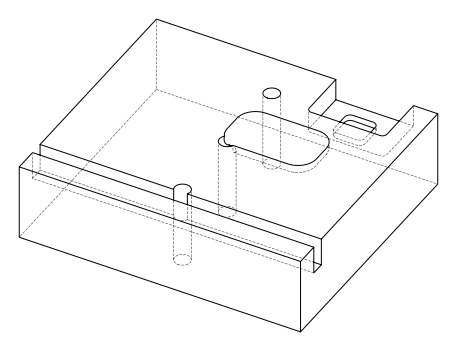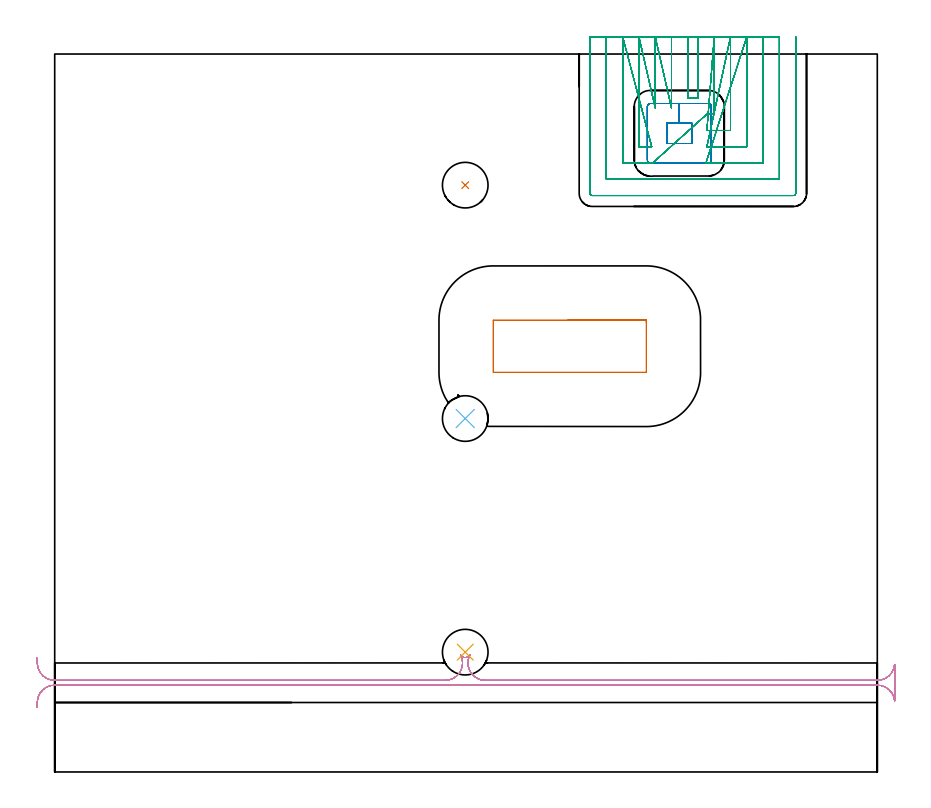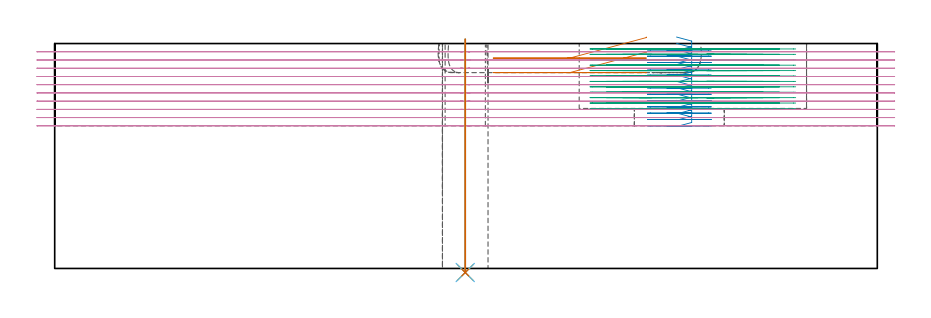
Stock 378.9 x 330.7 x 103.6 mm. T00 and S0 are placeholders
(PLAN: 7 operations, 4 tool changes, 65.1 min)
(1 MILL_RECTANGULAR_POCKET | POCKET_RECTANGULAR_STRAIGHT | UGT0201_021 | Follow Part, ap 12.5, ae 75% | 1.08 min | 109643 mm3)
(2 MILL_RECTANGULAR_POCKET_1 | POCKET_RECTANGULAR_STRAIGHT_1 | NXT0201_011 | Follow Part, ap 3, ae 75% | 5.45 min | 60107 mm3)
(3 MILL_SLOT | SLOT_PARTIAL_RECTANGULAR | NXT0201_013 | Follow Part, ap 2.5, ae 75% | 40.2 min | 171916 mm3)
(4 MILL_RECTANGULAR_SLOT | SLOT_RECTANGULAR | NXT0201_012 | Follow Part, ap 4, ae 75% | 17.09 min | 269169 mm3)
(5 INDEXABLE_INSERT_DRILL_THROUGH_HOLE_FROM_SOLID | STEP1HOLE | NXT0302_013 | 0.43 min | 25338 mm3)
(6 INDEXABLE_INSERT_DRILL_THROUGH_HOLE_FROM_SOLID_1 | STEP1HOLE_1 | NXT0302_013 | 0.43 min | 33856 mm3)
(7 INDEXABLE_INSERT_DRILL_THROUGH_HOLE_FROM_SOLID_2 | STEP1HOLE_2 | NXT0302_013 | 0.43 min | 35830 mm3)
(TOOL UGT0201_021 | End Mill 50 mm R6 | D50 R6 FL50 Z4)
(TOOL NXT0201_011 | ENDMILL 12mm [2P460-1200-NA 1630] | D12 FL38 Z6)
(TOOL NXT0201_013 | ENDMILL 10mm | D10 FL30 Z4)
(TOOL NXT0201_012 | ENDMILL 16mm [2P460-1600-NA 1630] | D16 FL38 Z6)
(TOOL NXT0302_013 | Index. Insert Drill 21mm [880-D2100L25-05] | D21 PA176 FL105 Z2)
(OP 1 MILL_RECTANGULAR_POCKET)
G17 G21 G94 G90
T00 M6
G54
G17 G0 G90 X272.5 Y207.149 S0 M3
G43 Z150.2 H0
Z106.6
G94 G1 Y208.1 Z106.345 F250.
X237.25 Z96.9
X202. F500.
Y184.1
X272.5
Y208.1
X237.25
X236.25
G0 X272.5 Y207.149 Z99.9
G1 Y208.1 Z99.645 F250.
X237.25 Z90.2
X202. F492.
Y203.35
Y184.1 F500.
X272.5
Y208.1
X237.25
X236.25
G0 Z150.2
M5
M2
(OP 2 MILL_RECTANGULAR_POCKET_1)
G17 G21 G94 G90
T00 M6
G54
G17 G0 G90 X286.424 Y289.5 S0 M3
G43 Z113.6 H1
Z106.6
G94 G1 X293.4 Z104.731 F250.
Y298.9 Z102.212
X287.7 Z100.685
X282. F500.
Y289.5
X293.4
Y298.9
X287.7
Y307.9
X274.3
G3 X273. Y306.6 R1.3
G1 Y281.8
G3 X274.3 Y280.5 R1.3
G1 X301.1
G3 X302.4 Y281.8 R1.3
G1 Y306.6
G3 X301.1 Y307.9 R1.3
G1 X287.7
X286.7
G0 X286.424 Y289.5 Z103.685
G1 X293.4 Z101.815 F250.
Y298.9 Z99.296
X287.7 Z97.769
X282. F500.
Y289.5
X293.4
Y298.9
X287.7
Y307.9
X274.3
G3 X273. Y306.6 R1.3
G1 Y281.8
G3 X274.3 Y280.5 R1.3
G1 X301.1
G3 X302.4 Y281.8 R1.3
G1 Y306.6
G3 X301.1 Y307.9 R1.3
G1 X287.7
X286.7
G0 X286.424 Y289.5 Z100.769
G1 X293.4 Z98.9 F250.
Y298.9 Z96.381
X287.7 Z94.854
X282. F500.
Y289.5
X293.4
Y298.9
X287.7
Y307.9
X274.3
G3 X273. Y306.6 R1.3
G1 Y281.8
G3 X274.3 Y280.5 R1.3
G1 X301.1
G3 X302.4 Y281.8 R1.3
G1 Y306.6
G3 X301.1 Y307.9 R1.3
G1 X287.7
X286.7
G0 X286.424 Y289.5 Z97.854
G1 X293.4 Z95.984 F250.
Y298.9 Z93.466
X287.7 Z91.938
X282. F500.
Y289.5
X293.4
Y298.9
X287.7
Y307.9
X274.3
G3 X273. Y306.6 R1.3
G1 Y281.8
G3 X274.3 Y280.5 R1.3
G1 X301.1
G3 X302.4 Y281.8 R1.3
G1 Y306.6
G3 X301.1 Y307.9 R1.3
G1 X287.7
X286.7
G0 X286.424 Y289.5 Z94.938
G1 X293.4 Z93.069 F250.
Y298.9 Z90.55
X287.7 Z89.023
X282. F500.
Y289.5
X293.4
Y298.9
X287.7
Y307.9
X274.3
G3 X273. Y306.6 R1.3
G1 Y281.8
G3 X274.3 Y280.5 R1.3
G1 X301.1
G3 X302.4 Y281.8 R1.3
G1 Y306.6
G3 X301.1 Y307.9 R1.3
G1 X287.7
X286.7
G0 X286.424 Y289.5 Z92.023
G1 X293.4 Z90.154 F250.
Y298.9 Z87.635
X287.7 Z86.108
X282. F500.
Y289.5
X293.4
Y298.9
X287.7
Y307.9
X274.3
G3 X273. Y306.6 R1.3
G1 Y281.8
G3 X274.3 Y280.5 R1.3
G1 X301.1
G3 X302.4 Y281.8 R1.3
G1 Y306.6
G3 X301.1 Y307.9 R1.3
G1 X287.7
X286.7
G0 X286.424 Y289.5 Z89.108
G1 X293.4 Z87.238 F250.
Y298.9 Z84.72
X287.7 Z83.192
X282. F500.
Y289.5
X293.4
Y298.9
X287.7
Y307.9
X274.3
G3 X273. Y306.6 R1.3
G1 Y281.8
G3 X274.3 Y280.5 R1.3
G1 X301.1
G3 X302.4 Y281.8 R1.3
G1 Y306.6
G3 X301.1 Y307.9 R1.3
G1 X287.7
X286.7
G0 X286.424 Y289.5 Z86.192
G1 X293.4 Z84.323 F250.
Y298.9 Z81.804
X287.7 Z80.277
X282. F500.
Y289.5
X293.4
Y298.9
X287.7
Y307.9
X274.3
G3 X273. Y306.6 R1.3
G1 Y281.8
G3 X274.3 Y280.5 R1.3
G1 X301.1
G3 X302.4 Y281.8 R1.3
G1 Y306.6
G3 X301.1 Y307.9 R1.3
G1 X287.7
X286.7
G0 X286.424 Y289.5 Z83.277
G1 X293.4 Z81.408 F250.
Y298.9 Z78.889
X287.7 Z77.362
X282. F500.
Y289.5
X293.4
Y298.9
X287.7
Y307.9
X274.3
G3 X273. Y306.6 R1.3
G1 Y281.8
G3 X274.3 Y280.5 R1.3
G1 X301.1
G3 X302.4 Y281.8 R1.3
G1 Y306.6
G3 X301.1 Y307.9 R1.3
G1 X287.7
X286.7
G0 X286.424 Y289.5 Z80.362
G1 X293.4 Z78.492 F250.
Y298.9 Z75.973
X287.7 Z74.446
X282. F500.
Y289.5
X293.4
Y298.9
X287.7
Y307.9
X274.3
G3 X273. Y306.6 R1.3
G1 Y281.8
G3 X274.3 Y280.5 R1.3
G1 X301.1
G3 X302.4 Y281.8 R1.3
G1 Y306.6
G3 X301.1 Y307.9 R1.3
G1 X287.7
X286.7
G0 X286.424 Y289.5 Z77.446
G1 X293.4 Z75.577 F250.
Y298.9 Z73.058
X287.7 Z71.531
X282. F500.
Y289.5
X293.4
Y298.9
X287.7
Y307.9
X274.3
G3 X273. Y306.6 R1.3
G1 Y281.8
G3 X274.3 Y280.5 R1.3
G1 X301.1
G3 X302.4 Y281.8 R1.3
G1 Y306.6
G3 X301.1 Y307.9 R1.3
G1 X287.7
X286.7
G0 X286.424 Y289.5 Z74.531
G1 X293.4 Z72.661 F250.
Y298.9 Z70.143
X287.7 Z68.615
X282. F500.
Y289.5
X293.4
Y298.9
X287.7
Y307.9
X274.3
G3 X273. Y306.6 R1.3
G1 Y281.8
G3 X274.3 Y280.5 R1.3
G1 X301.1
G3 X302.4 Y281.8 R1.3
G1 Y306.6
G3 X301.1 Y307.9 R1.3
G1 X287.7
X286.7
G0 X286.424 Y289.5 Z71.615
G1 X293.4 Z69.746 F250.
Y298.9 Z67.227
X287.7 Z65.7
X282. F500.
Y289.5
X293.4
Y298.9
X287.7
Y307.9
X274.3
G3 X273. Y306.6 R1.3
G1 Y281.8
G3 X274.3 Y280.5 R1.3
G1 X301.1
G3 X302.4 Y281.8 R1.3
G1 Y306.6
G3 X301.1 Y307.9 R1.3
G1 X287.7
X286.7
G0 Z113.6
M5
M2
(OP 3 MILL_SLOT)
G17 G21 G94 G90
T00 M6
G54
G17 G0 G90 X291.6 Y338.7 S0 M3
G43 Z113.6 H0
Z101.108
G94 G1 Y335.7 F250.
Y310.5 F500.
X296.3
Y335.7
Y338.7 F250.
X284.1
Y335.7
Y308.9 F500.
Y305.9 F250.
X276.6 Y338.7 F500.
Y335.7 F250.
Y308.9 F500.
Y305.9 F250.
X269.1 Y338.7 F500.
Y335.7 F250.
Y288. F500.
X272.
X275. F250.
X261.6 Y338.7 F500.
Y335.7 F250.
Y280.5 F500.
X272.417
X275.417 F250.
X300.4 Y303. F500.
X303.4 F250.
X303.8 F500.
Y335.7
Y338.7 F250.
X300.4 Y295.5 F500.
X303.4 F250.
X311.3 F500.
Y335.7
Y338.7 F250.
X300.4 Y288. F500.
X303.4 F250.
X318.8 F500.
Y335.7
Y338.7 F250.
X299.984 Y280.5 F500.
X302.984 F250.
X326.3 F500.
Y335.7
Y338.7 F250.
X254.1
Y335.7
Y273. F500.
X333.8
Y335.7
Y338.7 F250.
X246.6
Y335.7
Y266.5 F500.
G3 X247.6 Y265.5 R1.
G1 X340.3
G3 X341.3 Y266.5 R1.
G1 Y335.7
Y338.7 F250.
G0 X291.6 Z98.617
G1 Y335.7
Y310.5 F500.
X296.3
Y335.7
Y338.7 F250.
X284.1
Y335.7
Y308.9 F500.
Y305.9 F250.
X276.6 Y338.7 F500.
Y335.7 F250.
Y308.9 F500.
Y305.9 F250.
X269.1 Y338.7 F500.
Y335.7 F250.
Y288. F500.
X272.
X275. F250.
X261.6 Y338.7 F500.
Y335.7 F250.
Y280.5 F500.
X272.417
X275.417 F250.
X300.4 Y303. F500.
X303.4 F250.
X303.8 F500.
Y335.7
Y338.7 F250.
X300.4 Y295.5 F500.
X303.4 F250.
X311.3 F500.
Y335.7
Y338.7 F250.
X300.4 Y288. F500.
X303.4 F250.
X318.8 F500.
Y335.7
Y338.7 F250.
X299.984 Y280.5 F500.
X302.984 F250.
X326.3 F500.
Y335.7
Y338.7 F250.
X254.1
Y335.7
Y273. F500.
X333.8
Y335.7
Y338.7 F250.
X246.6
Y335.7
Y266.5 F500.
G3 X247.6 Y265.5 R1.
G1 X340.3
G3 X341.3 Y266.5 R1.
G1 Y335.7
Y338.7 F250.
G0 X291.6 Z96.125
G1 Y335.7
Y310.5 F500.
X296.3
Y335.7
Y338.7 F250.
X284.1
Y335.7
Y308.9 F500.
Y305.9 F250.
X276.6 Y338.7 F500.
Y335.7 F250.
Y308.9 F500.
Y305.9 F250.
X269.1 Y338.7 F500.
Y335.7 F250.
Y288. F500.
X272.
X275. F250.
X261.6 Y338.7 F500.
Y335.7 F250.
Y280.5 F500.
X272.417
X275.417 F250.
X300.4 Y303. F500.
X303.4 F250.
X303.8 F500.
Y335.7
Y338.7 F250.
X300.4 Y295.5 F500.
X303.4 F250.
X311.3 F500.
Y335.7
Y338.7 F250.
X300.4 Y288. F500.
X303.4 F250.
X318.8 F500.
Y335.7
Y338.7 F250.
X299.984 Y280.5 F500.
X302.984 F250.
X326.3 F500.
Y335.7
Y338.7 F250.
X254.1
Y335.7
Y273. F500.
X333.8
Y335.7
Y338.7 F250.
X246.6
Y335.7
Y266.5 F500.
G3 X247.6 Y265.5 R1.
G1 X340.3
G3 X341.3 Y266.5 R1.
G1 Y335.7
Y338.7 F250.
G0 X291.6 Z93.633
G1 Y335.7
Y310.5 F500.
X296.3
Y335.7
Y338.7 F250.
X284.1
Y335.7
Y308.9 F500.
Y305.9 F250.
X276.6 Y338.7 F500.
Y335.7 F250.
Y308.9 F500.
Y305.9 F250.
X269.1 Y338.7 F500.
Y335.7 F250.
Y288. F500.
X272.
X275. F250.
X261.6 Y338.7 F500.
Y335.7 F250.
Y280.5 F500.
X272.417
X275.417 F250.
X300.4 Y303. F500.
X303.4 F250.
X303.8 F500.
Y335.7
Y338.7 F250.
X300.4 Y295.5 F500.
X303.4 F250.
X311.3 F500.
Y335.7
Y338.7 F250.
X300.4 Y288. F500.
X303.4 F250.
X318.8 F500.
Y335.7
Y338.7 F250.
X299.984 Y280.5 F500.
X302.984 F250.
X326.3 F500.
Y335.7
Y338.7 F250.
X254.1
Y335.7
Y273. F500.
X333.8
Y335.7
Y338.7 F250.
X246.6
Y335.7
Y266.5 F500.
G3 X247.6 Y265.5 R1.
G1 X340.3
G3 X341.3 Y266.5 R1.
G1 Y335.7
Y338.7 F250.
G0 X291.6 Z91.142
G1 Y335.7
Y310.5 F500.
X296.3
Y335.7
Y338.7 F250.
X284.1
Y335.7
Y308.9 F500.
Y305.9 F250.
X276.6 Y338.7 F500.
Y335.7 F250.
Y308.9 F500.
Y305.9 F250.
X269.1 Y338.7 F500.
Y335.7 F250.
Y288. F500.
X272.
X275. F250.
X261.6 Y338.7 F500.
Y335.7 F250.
Y280.5 F500.
X272.417
X275.417 F250.
X300.4 Y303. F500.
X303.4 F250.
X303.8 F500.
Y335.7
Y338.7 F250.
X300.4 Y295.5 F500.
X303.4 F250.
X311.3 F500.
Y335.7
Y338.7 F250.
X300.4 Y288. F500.
X303.4 F250.
X318.8 F500.
Y335.7
Y338.7 F250.
X299.984 Y280.5 F500.
X302.984 F250.
X326.3 F500.
Y335.7
Y338.7 F250.
X254.1
Y335.7
Y273. F500.
X333.8
Y335.7
Y338.7 F250.
X246.6
Y335.7
Y266.5 F500.
G3 X247.6 Y265.5 R1.
G1 X340.3
G3 X341.3 Y266.5 R1.
G1 Y335.7
Y338.7 F250.
G0 X291.6 Z88.65
G1 Y335.7
Y310.5 F500.
X296.3
Y335.7
Y338.7 F250.
X284.1
Y335.7
Y308.9 F500.
Y305.9 F250.
X276.6 Y338.7 F500.
Y335.7 F250.
Y308.9 F500.
Y305.9 F250.
X269.1 Y338.7 F500.
Y335.7 F250.
Y288. F500.
X272.
X275. F250.
X261.6 Y338.7 F500.
Y335.7 F250.
Y280.5 F500.
X272.417
X275.417 F250.
X300.4 Y303. F500.
X303.4 F250.
X303.8 F500.
Y335.7
Y338.7 F250.
X300.4 Y295.5 F500.
X303.4 F250.
X311.3 F500.
Y335.7
Y338.7 F250.
X300.4 Y288. F500.
X303.4 F250.
X318.8 F500.
Y335.7
Y338.7 F250.
X299.984 Y280.5 F500.
X302.984 F250.
X326.3 F500.
Y335.7
Y338.7 F250.
X254.1
Y335.7
Y273. F500.
X333.8
Y335.7
Y338.7 F250.
X246.6
Y335.7
Y266.5 F500.
G3 X247.6 Y265.5 R1.
G1 X340.3
G3 X341.3 Y266.5 R1.
G1 Y335.7
Y338.7 F250.
G0 X291.6 Z86.158
G1 Y335.7
Y310.5 F500.
X296.3
Y335.7
Y338.7 F250.
X284.1
Y335.7
Y308.9 F500.
Y305.9 F250.
X276.6 Y338.7 F500.
Y335.7 F250.
Y308.9 F500.
Y305.9 F250.
X269.1 Y338.7 F500.
Y335.7 F250.
Y288. F500.
X272.
X275. F250.
X261.6 Y338.7 F500.
Y335.7 F250.
Y280.5 F500.
X272.417
X275.417 F250.
X300.4 Y303. F500.
X303.4 F250.
X303.8 F500.
Y335.7
Y338.7 F250.
X300.4 Y295.5 F500.
X303.4 F250.
X311.3 F500.
Y335.7
Y338.7 F250.
X300.4 Y288. F500.
X303.4 F250.
X318.8 F500.
Y335.7
Y338.7 F250.
X299.983 Y280.5 F500.
X302.983 F250.
X326.3 F500.
Y335.7
Y338.7 F250.
X254.1
Y335.7
Y273. F500.
X333.8
Y335.7
Y338.7 F250.
X246.6
Y335.7
Y266.5 F500.
G3 X247.6 Y265.5 R1.
G1 X340.3
G3 X341.3 Y266.5 R1.
G1 Y335.7
Y338.7 F250.
G0 X291.6 Z83.667
G1 Y335.7
Y310.5 F500.
X296.3
Y335.7
Y338.7 F250.
X284.1
Y335.7
Y308.9 F500.
Y305.9 F250.
X276.6 Y338.7 F500.
Y335.7 F250.
Y308.9 F500.
Y305.9 F250.
X269.1 Y338.7 F500.
Y335.7 F250.
Y288. F500.
X272.
X275. F250.
X261.6 Y338.7 F500.
Y335.7 F250.
Y280.5 F500.
X272.417
X275.417 F250.
X300.4 Y303. F500.
X303.4 F250.
X303.8 F500.
Y335.7
Y338.7 F250.
X300.4 Y295.5 F500.
X303.4 F250.
X311.3 F500.
Y335.7
Y338.7 F250.
X300.4 Y288. F500.
X303.4 F250.
X318.8 F500.
Y335.7
Y338.7 F250.
X299.983 Y280.5 F500.
X302.983 F250.
X326.3 F500.
Y335.7
Y338.7 F250.
X254.1
Y335.7
Y273. F500.
X333.8
Y335.7
Y338.7 F250.
X246.6
Y335.7
Y266.5 F500.
G3 X247.6 Y265.5 R1.
G1 X340.3
G3 X341.3 Y266.5 R1.
G1 Y335.7
Y338.7 F250.
G0 X291.6 Z81.175
G1 Y335.7
Y310.5 F500.
X296.3
Y335.7
Y338.7 F250.
X284.1
Y335.7
Y308.9 F500.
Y305.9 F250.
X276.6 Y338.7 F500.
Y335.7 F250.
Y308.9 F500.
Y305.9 F250.
X269.1 Y338.7 F500.
Y335.7 F250.
Y288. F500.
X272.
X275. F250.
X261.6 Y338.7 F500.
Y335.7 F250.
Y280.5 F500.
X272.417
X275.417 F250.
X300.4 Y303. F500.
X303.4 F250.
X303.8 F500.
Y335.7
Y338.7 F250.
X300.4 Y295.5 F500.
X303.4 F250.
X311.3 F500.
Y335.7
Y338.7 F250.
X300.4 Y288. F500.
X303.4 F250.
X318.8 F500.
Y335.7
Y338.7 F250.
X299.984 Y280.5 F500.
X302.984 F250.
X326.3 F500.
Y335.7
Y338.7 F250.
X254.1
Y335.7
Y273. F500.
X333.8
Y335.7
Y338.7 F250.
X246.6
Y335.7
Y266.5 F500.
G3 X247.6 Y265.5 R1.
G1 X340.3
G3 X341.3 Y266.5 R1.
G1 Y335.7
Y338.7 F250.
G0 X291.6 Z78.683
G1 Y335.7
Y310.5 F500.
X296.3
Y335.7
Y338.7 F250.
X284.1
Y335.7
Y308.9 F500.
Y305.9 F250.
X276.6 Y338.7 F500.
Y335.7 F250.
Y308.9 F500.
Y305.9 F250.
X269.1 Y338.7 F500.
Y335.7 F250.
Y288. F500.
X272.
X275. F250.
X261.6 Y338.7 F500.
Y335.7 F250.
Y280.5 F500.
X272.417
X275.417 F250.
X300.4 Y303. F500.
X303.4 F250.
X303.8 F500.
Y335.7
Y338.7 F250.
X300.4 Y295.5 F500.
X303.4 F250.
X311.3 F500.
Y335.7
Y338.7 F250.
X300.4 Y288. F500.
X303.4 F250.
X318.8 F500.
Y335.7
Y338.7 F250.
X299.984 Y280.5 F500.
X302.984 F250.
X326.3 F500.
Y335.7
Y338.7 F250.
X254.1
Y335.7
Y273. F500.
X333.8
Y335.7
Y338.7 F250.
X246.6
Y335.7
Y266.5 F500.
G3 X247.6 Y265.5 R1.
G1 X340.3
G3 X341.3 Y266.5 R1.
G1 Y335.7
Y338.7 F250.
G0 X291.6 Z76.192
G1 Y335.7
Y310.5 F500.
X296.3
Y335.7
Y338.7 F250.
X284.1
Y335.7
Y308.9 F500.
Y305.9 F250.
X276.6 Y338.7 F500.
Y335.7 F250.
Y308.9 F500.
Y305.9 F250.
X269.1 Y338.7 F500.
Y335.7 F250.
Y288. F500.
X272.
X275. F250.
X261.6 Y338.7 F500.
Y335.7 F250.
Y280.5 F500.
X272.417
X275.417 F250.
X300.4 Y303. F500.
X303.4 F250.
X303.8 F500.
Y335.7
Y338.7 F250.
X300.4 Y295.5 F500.
X303.4 F250.
X311.3 F500.
Y335.7
Y338.7 F250.
X300.4 Y288. F500.
X303.4 F250.
X318.8 F500.
Y335.7
Y338.7 F250.
X299.984 Y280.5 F500.
X302.984 F250.
X326.3 F500.
Y335.7
Y338.7 F250.
X254.1
Y335.7
Y273. F500.
X333.8
Y335.7
Y338.7 F250.
X246.6
Y335.7
Y266.5 F500.
G3 X247.6 Y265.5 R1.
G1 X340.3
G3 X341.3 Y266.5 R1.
G1 Y335.7
Y338.7 F250.
G0 X291.6 Z73.7
G1 Y335.7
Y310.5 F500.
X296.3
Y335.7
Y338.7 F250.
X284.1
Y335.7
Y308.9 F500.
Y305.9 F250.
X276.6 Y338.7 F500.
Y335.7 F250.
Y308.9 F500.
Y305.9 F250.
X269.1 Y338.7 F500.
Y335.7 F250.
Y288. F500.
X272.
X275. F250.
X261.6 Y338.7 F500.
Y335.7 F250.
Y280.5 F500.
X272.417
X275.417 F250.
X300.4 Y303. F500.
X303.4 F250.
X303.8 F500.
Y335.7
Y338.7 F250.
X300.4 Y295.5 F500.
X303.4 F250.
X311.3 F500.
Y335.7
Y338.7 F250.
X300.4 Y288. F500.
X303.4 F250.
X318.8 F500.
Y335.7
Y338.7 F250.
X299.983 Y280.5 F500.
X302.983 F250.
X326.3 F500.
Y335.7
Y338.7 F250.
X254.1
Y335.7
Y273. F500.
X333.8
Y335.7
Y338.7 F250.
X246.6
Y335.7
Y266.5 F500.
G3 X247.6 Y265.5 R1.
G1 X340.3
G3 X341.3 Y266.5 R1.
G1 Y335.7
Y338.7 F250.
G0 Z113.6
M5
M2
(OP 4 MILL_RECTANGULAR_SLOT)
G17 G21 G94 G90
T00 M6
G54
G17 G0 G90 X-8.23 Y29.703 S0 M3
G43 Z113.6 H1
Z99.81
G94 G1 X-7.97 Y32.692 F250.
G2 X0. Y40. R8. F500.
G1 X378.9
G2 X386.87 Y32.692 R8.
G1 X386.9
Y49.508
X386.87
G2 X378.9 Y42.2 R8.
G1 X198.333
G2 X191.207 Y53.837 R8.
G1 X191.199 Y53.842
G2 X187.001 Y53.842 R2.5
G1 X186.993 Y53.837
G2 X179.867 Y42.2 R8.
G1 X0.
G2 X-7.97 Y49.508 R8.
G1 X-8.23 Y52.497 F250.
G0 Y29.703 Z96.02
G1 X-7.97 Y32.692
G2 X0. Y40. R8. F500.
G1 X378.9
G2 X386.87 Y32.692 R8.
G1 X386.9
Y49.508
X386.87
G2 X378.9 Y42.2 R8.
G1 X198.333
G2 X191.207 Y53.837 R8.
G1 X191.199 Y53.842
G2 X187.001 Y53.842 R2.5
G1 X186.993 Y53.837
G2 X179.867 Y42.2 R8.
G1 X0.
G2 X-7.97 Y49.508 R8.
G1 X-8.23 Y52.497 F250.
G0 Y29.703 Z92.23
G1 X-7.97 Y32.692
G2 X0. Y40. R8. F500.
G1 X378.9
G2 X386.87 Y32.692 R8.
G1 X386.9
Y49.508
X386.87
G2 X378.9 Y42.2 R8.
G1 X198.333
G2 X191.207 Y53.837 R8.
G1 X191.199 Y53.842
G2 X187.001 Y53.842 R2.5
G1 X186.993 Y53.837
G2 X179.867 Y42.2 R8.
G1 X0.
G2 X-7.97 Y49.508 R8.
G1 X-8.23 Y52.497 F250.
G0 Y29.703 Z88.44
G1 X-7.97 Y32.692
G2 X0. Y40. R8. F500.
G1 X378.9
G2 X386.87 Y32.692 R8.
G1 X386.9
Y49.508
X386.87
G2 X378.9 Y42.2 R8.
G1 X198.333
G2 X191.207 Y53.837 R8.
G1 X191.199 Y53.842
G2 X187.001 Y53.842 R2.5
G1 X186.993 Y53.837
G2 X179.867 Y42.2 R8.
G1 X0.
G2 X-7.97 Y49.508 R8.
G1 X-8.23 Y52.497 F250.
G0 Y29.703 Z84.65
G1 X-7.97 Y32.692
G2 X0. Y40. R8. F500.
G1 X378.9
G2 X386.87 Y32.692 R8.
G1 X386.9
Y49.508
X386.87
G2 X378.9 Y42.2 R8.
G1 X198.333
G2 X191.207 Y53.837 R8.
G1 X191.199 Y53.842
G2 X187.001 Y53.842 R2.5
G1 X186.993 Y53.837
G2 X179.867 Y42.2 R8.
G1 X0.
G2 X-7.97 Y49.508 R8.
G1 X-8.23 Y52.497 F250.
G0 Y29.703 Z80.86
G1 X-7.97 Y32.692
G2 X0. Y40. R8. F500.
G1 X378.9
G2 X386.87 Y32.692 R8.
G1 X386.9
Y49.508
X386.87
G2 X378.9 Y42.2 R8.
G1 X198.333
G2 X191.207 Y53.837 R8.
G1 X191.199 Y53.842
G2 X187.001 Y53.842 R2.5
G1 X186.993 Y53.837
G2 X179.867 Y42.2 R8.
G1 X0.
G2 X-7.97 Y49.508 R8.
G1 X-8.23 Y52.497 F250.
G0 Y29.703 Z77.07
G1 X-7.97 Y32.692
G2 X0. Y40. R8. F500.
G1 X378.9
G2 X386.87 Y32.692 R8.
G1 X386.9
Y49.508
X386.87
G2 X378.9 Y42.2 R8.
G1 X198.333
G2 X191.207 Y53.837 R8.
G1 X191.199 Y53.842
G2 X187.001 Y53.842 R2.5
G1 X186.993 Y53.837
G2 X179.867 Y42.2 R8.
G1 X0.
G2 X-7.97 Y49.508 R8.
G1 X-8.23 Y52.497 F250.
G0 Y29.703 Z73.28
G1 X-7.97 Y32.692
G2 X0. Y40. R8. F500.
G1 X378.9
G2 X386.87 Y32.692 R8.
G1 X386.9
Y49.508
X386.87
G2 X378.9 Y42.2 R8.
G1 X198.333
G2 X191.207 Y53.837 R8.
G1 X191.199 Y53.842
G2 X187.001 Y53.842 R2.5
G1 X186.993 Y53.837
G2 X179.867 Y42.2 R8.
G1 X0.
G2 X-7.97 Y49.508 R8.
G1 X-8.23 Y52.497 F250.
G0 Y29.703 Z69.49
G1 X-7.97 Y32.692
G2 X0. Y40. R8. F500.
G1 X378.9
G2 X386.87 Y32.692 R8.
G1 X386.9
Y49.508
X386.87
G2 X378.9 Y42.2 R8.
G1 X198.333
G2 X191.207 Y53.837 R8.
G1 X191.199 Y53.842
G2 X187.001 Y53.842 R2.5
G1 X186.993 Y53.837
G2 X179.867 Y42.2 R8.
G1 X0.
G2 X-7.97 Y49.508 R8.
G1 X-8.23 Y52.497 F250.
G0 Y29.703 Z65.7
G1 X-7.97 Y32.692
G2 X0. Y40. R8. F500.
G1 X378.9
G2 X386.87 Y32.692 R8.
G1 X386.9
Y49.508
X386.87
G2 X378.9 Y42.2 R8.
G1 X198.333
G2 X191.207 Y53.837 R8.
G1 X191.199 Y53.842
G2 X187.001 Y53.842 R2.5
G1 X186.993 Y53.837
G2 X179.867 Y42.2 R8.
G1 X0.
G2 X-7.97 Y49.508 R8.
G1 X-8.23 Y52.497 F250.
G0 Z113.6
M5
M2
(OP 5 INDEXABLE_INSERT_DRILL_THROUGH_HOLE_FROM_SOLID)
G17 G21 G94 G90
T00 M6
G54
G17 G0 G90 X189.1 Y55.2 S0 M3
G43 Z113.6 H1
G94 G81 G98 Z-1.867 F250. R105.6
G80
M5
M2
(OP 6 INDEXABLE_INSERT_DRILL_THROUGH_HOLE_FROM_SOLID_1)
G17 G21 G94 G90
T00 M6
G54
G17 G0 G90 X189.1 Y162.8 S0 M3
G43 Z113.6 H1
G94 G81 G98 Z-1.867 F250. R105.6
G80
M5
M2
(OP 7 INDEXABLE_INSERT_DRILL_THROUGH_HOLE_FROM_SOLID_2)
G17 G21 G94 G90
T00 M6
G54
G17 G0 G90 X189.1 Y270.3 S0 M3
G43 Z113.6 H1
G94 G81 G98 Z-1.867 F250. R105.6
G80
M5
M2
